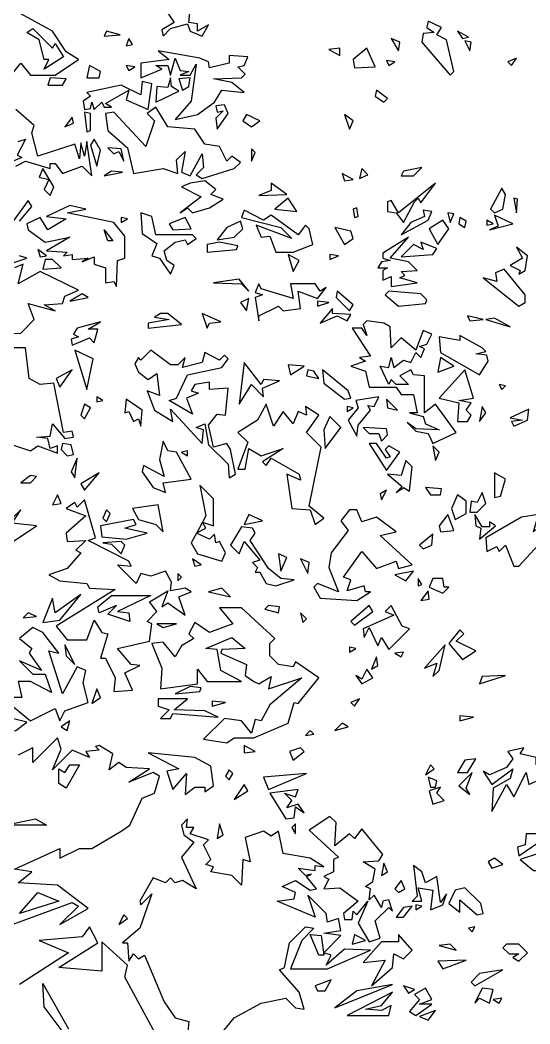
# Model space of a CAD drawing. Header units: millimetres. Extents: x -1920 to 1916, y -1858 to 1858.
# Drawn here: x -1439 to -1049, y -512 to 255 of the extents above; entities that cross this region are included whole.
import ezdxf

# ---------------------------------------------------------------- set-up
doc = ezdxf.new("R2010")
doc.units = ezdxf.units.MM
doc.layers.add('ALMOND-DRAW-PROFILE', color=7, linetype='Continuous', lineweight=25)

msp = doc.modelspace()

# ---------------------------------------------------------------- linework, layer by layer
at = {"layer": 'ALMOND-DRAW-PROFILE'}
for points in [[(-1329.18, 243.29), (-1323.55, 248.92), (-1310.41, 252.67), (-1308.53, 247.04), (-1299.14, 243.29), (-1294.45, 251.74), (-1302.9, 247.04), (-1302.9, 252.67), (-1309.47, 253.61), (-1307.59, 270.51), (-1314.16, 277.08), (-1326.37, 276.14), (-1328.24, 264.88), (-1320.73, 253.61), (-1330.12, 247.98)], [(-1109.53, 213.25), (-1106.71, 216.07), (-1112.34, 240.47), (-1119.85, 244.23), (-1116.1, 249.86), (-1126.43, 254.55), (-1127.36, 249.86), (-1121.73, 246.1), (-1130.18, 245.16), (-1131.12, 238.59)], [(-1420.23, 217.94), (-1416.48, 225.45), (-1420.23, 225.45), (-1423.99, 240.47), (-1433.38, 246.1), (-1428.68, 248.92), (-1413.66, 233.9), (-1411.79, 237.66), (-1405.22, 227.33)], [(-1374.24, 243.29), (-1362.04, 244.23), (-1372.36, 247.04)], [(-1100.14, 241.41), (-1095.45, 242.35), (-1103.9, 247.04)], [(-1357.34, 235.78), (-1352.65, 236.72), (-1355.46, 241.41)], [(-1148.95, 232.02), (-1148.01, 238.59), (-1154.59, 241.41)], [(-1094.51, 232.02), (-1093.57, 238.59), (-1098.26, 239.53)], [(-1319.79, 179.46), (-1302.9, 183.21), (-1289.76, 192.6), (-1284.12, 201.99), (-1267.23, 200.11), (-1276.62, 207.62), (-1290.7, 210.43), (-1269.11, 211.37), (-1266.29, 214.19), (-1271.92, 219.82), (-1267.23, 220.76), (-1264.41, 227.33), (-1278.49, 228.27), (-1278.49, 222.64), (-1293.51, 218.88), (-1294.45, 223.57), (-1301.02, 226.39), (-1332.94, 232.02), (-1324.49, 225.45), (-1346.08, 222.64), (-1346.08, 211.37), (-1330.12, 217.94), (-1334.81, 220.76), (-1325.43, 220.76), (-1323.55, 213.25), (-1319.79, 226.39), (-1316.04, 217), (-1309.47, 216.07), (-1316.04, 213.25), (-1308.53, 213.25), (-1303.84, 221.7), (-1307.59, 193.54)], [(-1194.01, 228.27), (-1194.01, 233.9), (-1202.46, 232.96)], [(-1182.75, 218.88), (-1166.79, 219.82), (-1173.36, 233.9), (-1183.69, 225.45)], [(-1156.46, 220.76), (-1151.77, 223.57), (-1158.34, 224.51)], [(-1062.59, 220.76), (-1058.84, 226.39), (-1065.41, 223.57)], [(-1387.38, 211.37), (-1377.99, 211.37), (-1377.05, 216.07), (-1385.5, 220.76)], [(-1355.46, 217), (-1350.77, 219.82), (-1357.34, 220.76)], [(-1417.42, 205.74), (-1406.15, 205.74), (-1403.34, 210.43), (-1415.54, 211.37)], [(-1389.26, 186.97), (-1384.56, 187.9), (-1383.63, 192.6), (-1381.75, 186.97), (-1376.12, 192.6), (-1374.24, 188.84), (-1368.61, 188.84), (-1373.3, 191.66), (-1355.46, 201.99), (-1357.34, 194.48), (-1340.45, 186.97), (-1337.63, 206.68), (-1345.14, 208.56), (-1346.08, 198.23), (-1361.1, 205.74), (-1387.38, 200.11), (-1384.56, 197.29), (-1390.2, 193.54)], [(-1334.81, 192.6), (-1316.98, 201.05), (-1322.61, 204.8), (-1323.55, 211.37), (-1325.43, 203.86), (-1333.88, 204.8)], [(-1314.16, 201.99), (-1309.47, 204.8), (-1308.53, 211.37), (-1316.98, 210.43)], [(-1160.22, 192.6), (-1157.4, 195.41), (-1165.85, 201.99), (-1166.79, 197.29)], [(-1387.38, 170.07), (-1384.56, 171.01), (-1384.56, 184.15), (-1389.26, 185.09)], [(-1299.14, 134.4), (-1274.74, 141.91), (-1270.04, 146.6), (-1276.62, 151.3), (-1280.37, 147.54), (-1286, 158.81), (-1297.27, 160.68), (-1304.78, 171.95), (-1325.43, 173.82), (-1334.81, 188.84), (-1341.38, 184.15), (-1335.75, 178.52), (-1342.32, 158.81), (-1366.73, 185.09), (-1373.3, 184.15), (-1371.42, 171.01), (-1356.4, 157.87), (-1351.71, 138.15), (-1329.18, 141.91), (-1317.92, 138.15), (-1318.86, 148.48), (-1312.29, 155.05), (-1315.1, 139.09), (-1308.53, 136.28), (-1299.14, 153.17), (-1298.2, 142.85), (-1303.84, 137.22)], [(-1287.88, 171.95), (-1279.43, 184.15), (-1282.25, 190.72), (-1288.82, 189.78), (-1287.88, 185.09), (-1283.19, 186.03), (-1288.82, 180.4)], [(-1404.28, 173.82), (-1397.71, 176.64), (-1398.64, 181.33)], [(-1261.6, 173.82), (-1255.03, 178.52), (-1265.35, 183.21), (-1268.17, 178.52)], [(-1186.5, 171.95), (-1183.69, 178.52), (-1190.26, 183.21)], [(-1379.87, 143.79), (-1377.05, 155.99), (-1381.75, 164.44), (-1384.56, 159.74)], [(-1359.22, 147.54), (-1361.1, 156.93), (-1371.42, 157.87), (-1366.73, 153.17), (-1362.97, 155.05)], [(-1261.6, 147.54), (-1258.78, 154.11), (-1261.6, 156.93)], [(-1415.54, 121.26), (-1412.72, 127.83), (-1421.17, 141.91), (-1423.99, 135.34), (-1416.48, 133.46), (-1420.23, 125.95)], [(-1374.24, 136.28), (-1360.16, 139.09), (-1368.61, 140.03)], [(-1178.99, 134.4), (-1172.42, 137.22), (-1177.11, 141.91)], [(-1147.08, 136.28), (-1137.69, 136.28), (-1131.12, 142.85), (-1145.2, 140.03)], [(-1316.04, 108.12), (-1310.41, 111.87), (-1306.65, 108.12), (-1293.51, 111.87), (-1283.19, 118.44), (-1292.57, 122.2), (-1288.82, 125.95), (-1297.27, 132.52), (-1308.53, 130.64), (-1315.1, 127.83), (-1300.08, 120.32)], [(-1255.96, 121.26), (-1234.37, 122.2), (-1246.58, 130.64), (-1246.58, 125.01)], [(-1190.26, 132.52), (-1183.69, 133.46), (-1192.13, 138.15)], [(-1145.2, 100.61), (-1136.75, 116.56), (-1133.93, 119.38), (-1132.06, 115.63), (-1120.79, 130.64), (-1148.95, 108.12), (-1154.59, 117.5), (-1157.4, 116.56), (-1157.4, 109.05), (-1150.83, 108.12)], [(-1075.74, 108.12), (-1069.17, 110.93), (-1067.29, 122.2), (-1070.1, 126.89), (-1078.55, 110.93)], [(-1243.76, 110.93), (-1226.86, 109.05), (-1233.44, 119.38)], [(-1058.84, 108.12), (-1057.9, 118.44), (-1060.72, 119.38)], [(-1364.85, 51.8), (-1363.91, 71.51), (-1358.28, 73.38), (-1358.28, 90.28), (-1366.73, 100.61), (-1402.4, 108.12), (-1388.32, 110.93), (-1400.52, 113.75), (-1418.36, 105.3), (-1403.34, 103.42), (-1417.42, 94.97), (-1423.05, 104.36), (-1433.38, 99.67), (-1432.44, 94.97), (-1419.3, 85.59), (-1400.52, 89.34), (-1418.36, 79.02), (-1402.4, 78.08), (-1405.22, 75.26), (-1398.64, 76.2), (-1398.64, 72.45), (-1386.44, 73.38), (-1391.13, 70.57), (-1381.75, 74.32), (-1381.75, 68.69), (-1373.3, 65.88), (-1373.3, 54.61), (-1366.73, 55.55)], [(-1323.55, 61.18), (-1320.73, 67.75), (-1326.37, 71.51), (-1328.24, 79.02), (-1319.79, 85.59), (-1312.29, 87.47), (-1310.41, 83.71), (-1303.84, 88.4), (-1306.65, 91.22), (-1334.81, 91.22), (-1337.63, 105.3), (-1346.08, 108.12), (-1345.14, 92.16), (-1333.88, 84.65), (-1337.63, 75.26), (-1332, 73.38)], [(-1242.82, 78.08), (-1229.68, 78.08), (-1214.66, 83.71), (-1217.48, 95.91), (-1220.29, 98.73), (-1225.93, 91.22), (-1246.58, 106.24), (-1252.21, 102.48), (-1267.23, 109.99), (-1269.11, 104.36), (-1239.07, 96.85), (-1230.62, 88.4), (-1257.84, 98.73), (-1254.09, 89.34), (-1247.52, 90.28)], [(-1182.75, 104.36), (-1179.93, 105.3), (-1180.87, 111.87), (-1183.69, 110.93)], [(-1147.08, 91.22), (-1126.43, 102.48), (-1123.61, 109.05), (-1130.18, 109.99), (-1129.24, 105.3), (-1139.57, 100.61)], [(-1109.53, 100.61), (-1106.71, 107.18), (-1111.41, 108.12)], [(-1361.1, 100.61), (-1356.4, 103.42), (-1361.1, 104.36)], [(-1321.67, 94.97), (-1307.59, 95.91), (-1312.29, 104.36), (-1324.49, 99.67)], [(-1287.88, 87.47), (-1274.74, 89.34), (-1268.17, 95.91), (-1270.04, 101.55), (-1280.37, 96.85)], [(-1118.92, 83.71), (-1110.47, 95.91), (-1115.16, 102.48), (-1125.49, 95.91)], [(-1098.26, 96.85), (-1097.33, 101.55), (-1102.02, 104.36), (-1102.96, 99.67)], [(-1081.37, 98.73), (-1076.67, 99.67), (-1081.37, 102.48)], [(-1079.49, 94.97), (-1061.66, 99.67), (-1075.74, 106.24), (-1072.92, 97.79)], [(-1371.42, 86.53), (-1374.24, 94.97), (-1367.67, 86.53)], [(-1190.26, 83.71), (-1183.69, 88.4), (-1185.56, 94.04), (-1197.77, 96.85)], [(-1295.39, 78.08), (-1272.86, 79.96), (-1271.92, 82.77), (-1286, 85.59), (-1295.39, 83.71)], [(-1154.59, 51.8), (-1134.87, 54.61), (-1148.01, 58.37), (-1144.26, 60.24), (-1147.08, 63.06), (-1134.87, 64), (-1141.44, 70.57), (-1155.52, 73.38), (-1141.44, 89.34), (-1161.16, 77.14), (-1161.16, 73.38), (-1155.52, 71.51), (-1162.1, 70.57), (-1164.91, 65.88), (-1157.4, 65.88), (-1161.16, 64), (-1161.16, 56.49), (-1154.59, 59.3)], [(-1147.08, 74.32), (-1122.67, 76.2), (-1119.85, 80.89), (-1132.06, 85.59), (-1130.18, 79.96), (-1137.69, 83.71)], [(-1423.05, 74.32), (-1418.36, 75.26), (-1424.93, 79.96)], [(-1056.96, 61.18), (-1052.27, 64), (-1050.39, 75.26), (-1058.84, 81.83), (-1054.15, 73.38), (-1063.53, 67.75), (-1056.02, 64)], [(-1421.17, 64.94), (-1407.09, 65.88), (-1413.66, 72.45), (-1419.3, 72.45)], [(-1229.68, 63.06), (-1224.99, 71.51), (-1233.44, 76.2)], [(-1201.52, 72.45), (-1194.95, 75.26), (-1201.52, 76.2)], [(-1056.96, 36.78), (-1052.27, 39.59), (-1052.27, 45.22), (-1068.23, 64.94), (-1074.8, 62.12), (-1073.86, 55.55), (-1084.18, 58.37)], [(-1263.47, 48.04), (-1270.98, 57.43), (-1290.7, 54.61), (-1269.11, 53.67)], [(-1400.52, 40.53), (-1386.44, 43.35), (-1391.13, 46.16)], [(-1255.96, 25.51), (-1255.96, 29.27), (-1240.94, 36.78), (-1237.19, 33.02), (-1224.05, 34.9), (-1225.93, 48.04), (-1210.91, 42.41), (-1204.34, 50.86), (-1209.03, 48.04), (-1212.78, 53.67), (-1231.56, 53.67), (-1229.68, 42.41), (-1254.09, 49.92), (-1255.96, 53.67), (-1258.78, 47.1), (-1253.15, 45.22), (-1258.78, 43.35)], [(-1186.5, 33.02), (-1183.69, 37.71), (-1195.89, 48.04), (-1196.83, 43.35)], [(-1148.95, 36.78), (-1128.3, 38.65), (-1127.36, 41.47), (-1132.06, 46.16), (-1156.46, 48.04), (-1159.28, 45.22)], [(-1265.35, 33.02), (-1263.47, 42.41), (-1270.04, 39.59)], [(-1210.91, 36.78), (-1202.46, 39.59), (-1210.91, 40.53)], [(-1340.45, 19.88), (-1315.1, 22.7), (-1325.43, 31.14), (-1331.06, 31.14), (-1335.75, 28.33), (-1324.49, 26.45), (-1340.45, 23.63)], [(-1295.39, 19.88), (-1293.51, 23.63), (-1285.06, 24.57), (-1299.14, 31.14)], [(-1209.03, 23.63), (-1195.89, 29.27), (-1188.38, 25.51), (-1185.56, 30.21), (-1199.64, 31.14), (-1199.64, 34.9)], [(-1398.64, 6.74), (-1385.5, 12.37), (-1381.75, 8.62), (-1378.93, 18.94), (-1386.44, 18.94), (-1377.05, 24.57), (-1394.89, 19.88), (-1397.71, 15.19), (-1393.95, 13.31), (-1399.58, 11.43)], [(-1122.67, -68.36), (-1104.84, -59.91), (-1120.79, -38.32), (-1129.24, -44.89), (-1129.24, -16.73), (-1137.69, -15.79), (-1139.57, -12.04), (-1148.01, -16.73), (-1141.44, -23.3), (-1150.83, -23.3), (-1154.59, -19.55), (-1156.46, -23.3), (-1163.03, -9.22), (-1156.46, -10.16), (-1154.59, -2.65), (-1152.71, -10.16), (-1145.2, -4.53), (-1139.57, -6.4), (-1135.81, 1.11), (-1132.06, -2.65), (-1129.24, 3.92), (-1133, 5.8), (-1127.36, 7.68), (-1123.61, 15.19), (-1130.18, 18), (-1135.81, 2.98), (-1147.08, 12.37), (-1154.59, 4.86), (-1155.52, 20.82), (-1160.22, 23.63), (-1173.36, 25.51), (-1176.18, 22.7), (-1173.36, 14.25), (-1177.11, 19.88), (-1184.62, 19.88), (-1170.54, -1.71), (-1178.99, -2.65), (-1174.3, -5.46), (-1185.56, -9.22), (-1174.3, -12.97), (-1171.48, -25.18), (-1150.83, -25.18), (-1147.08, -30.81), (-1137.69, -30.81), (-1134.87, -44.89), (-1140.51, -44.89), (-1130.18, -47.71), (-1128.3, -53.34), (-1117.98, -58.03), (-1135.81, -57.09), (-1142.38, -52.4), (-1135.81, -58.97), (-1126.43, -60.85)], [(-1094.51, 25.51), (-1084.18, 26.45), (-1096.39, 29.27)], [(-1082.31, 26.45), (-1063.53, 20.82), (-1075.74, 27.39)], [(-1087, -15.79), (-1080.43, -5.46), (-1081.37, -0.77), (-1089.82, 0.17), (-1082.31, 2.04), (-1085.12, 4.86), (-1102.02, 14.25), (-1102.02, 10.49), (-1117.98, 13.31), (-1117.04, 1.11)], [(-1387.38, -27.05), (-1382.69, -3.59), (-1396.77, 2.98)], [(-1278.49, -94.64), (-1273.8, -91.82), (-1277.55, -73.05), (-1280.37, -68.36), (-1290.7, -71.17), (-1294.45, -54.28), (-1287.88, -45.83), (-1281.31, -46.77), (-1279.43, -26.12), (-1293.51, -27.05), (-1293.51, -21.42), (-1304.78, -23.3), (-1307.59, -27.99), (-1301.96, -29.87), (-1311.35, -33.63), (-1306.65, -45.83), (-1324.49, -35.5), (-1318.86, -33.63), (-1310.41, -15.79), (-1284.12, -10.16), (-1279.43, -3.59), (-1282.25, -0.77), (-1286, -4.53), (-1297.27, 1.11), (-1299.14, -6.4), (-1314.16, -10.16), (-1312.29, -2.65), (-1317.92, -8.28), (-1323.55, -8.28), (-1338.57, 2.98), (-1346.08, -4.53), (-1347.96, -2.65), (-1350.77, -7.34), (-1347.96, -13.91), (-1340.45, -19.55), (-1333.88, -14.85), (-1332, -31.75), (-1341.38, -27.99), (-1335.75, -43.01), (-1321.67, -51.46), (-1323.55, -42.07), (-1299.14, -68.36), (-1298.2, -58.03), (-1303.84, -56.15), (-1297.27, -53.34), (-1294.45, -69.3), (-1279.43, -84.31)], [(-1270.98, -38.32), (-1261.6, -23.3), (-1252.21, -32.69), (-1253.15, -26.12), (-1240.01, -20.48), (-1252.21, -19.55), (-1254.09, -23.3), (-1267.23, -6.4)], [(-1118.92, -13.91), (-1106.71, -9.22), (-1117.04, -2.65)], [(-1408.03, -25.18), (-1398.64, -12.04), (-1410.85, -18.61)], [(-1231.56, -15.79), (-1221.23, -9.22), (-1233.44, -8.28)], [(-1219.36, -16.73), (-1209.97, -18.61), (-1213.72, -12.97), (-1218.42, -12.04)], [(-1190.26, -34.56), (-1185.56, -33.63), (-1187.44, -27.99), (-1207.15, -12.04), (-1206.21, -22.36)], [(-1103.9, -51.46), (-1096.39, -51.46), (-1093.57, -46.77), (-1097.33, -43.01), (-1093.57, -37.38), (-1102.96, -35.5), (-1091.69, -33.63), (-1098.26, -12.04), (-1117.98, -33.63), (-1102.96, -37.38)], [(-1070.1, -27.05), (-1067.29, -24.24), (-1071.98, -23.3)], [(-1389.26, -49.58), (-1384.56, -41.14), (-1389.26, -38.32), (-1392.07, -46.77)], [(-1379.87, -36.44), (-1375.18, -35.5), (-1379.87, -32.69)], [(-1346.08, -55.22), (-1345.14, -43.01), (-1357.34, -34.56), (-1358.28, -44.89), (-1355.46, -43.95), (-1351.71, -51.46), (-1347.96, -49.58)], [(-1212.78, -130.31), (-1206.21, -125.62), (-1217.48, -116.23), (-1208.09, -71.17), (-1219.36, -59.91), (-1209.97, -46.77), (-1220.29, -40.2), (-1219.36, -46.77), (-1225.93, -43.95), (-1229.68, -53.34), (-1237.19, -43.95), (-1244.7, -55.22), (-1250.33, -38.32), (-1256.9, -50.52), (-1271.92, -59.91), (-1264.41, -67.42), (-1271.92, -88.07), (-1266.29, -88.07), (-1263.47, -72.11), (-1254.09, -77.74), (-1237.19, -72.11), (-1253.15, -82.44), (-1250.33, -85.25), (-1246.58, -79.62), (-1224.99, -91.82), (-1224.05, -96.52), (-1234.37, -91.82), (-1230.62, -118.11), (-1216.54, -119.05)], [(-1180.87, -62.72), (-1179.93, -54.28), (-1170.54, -43.01), (-1172.42, -39.26), (-1167.73, -40.2), (-1163.97, -32.69), (-1181.81, -35.5), (-1179.93, -41.14), (-1187.44, -50.52)], [(-1157.4, -41.14), (-1149.89, -43.01), (-1158.34, -34.56)], [(-1188.38, -43.95), (-1183.69, -41.14), (-1188.38, -40.2)], [(-1087, -51.46), (-1082.31, -44.89), (-1085.12, -40.2)], [(-1060.72, -55.22), (-1050.39, -50.52), (-1049.45, -42.07), (-1063.53, -48.64), (-1054.15, -50.52), (-1062.59, -51.46)], [(-1205.27, -72.11), (-1193.07, -56.15), (-1201.52, -47.71), (-1206.21, -58.03)], [(-1162.1, -66.48), (-1157.4, -61.79), (-1158.34, -57.09), (-1176.18, -56.15), (-1171.48, -60.85), (-1163.97, -60.85)], [(-1402.4, -77.74), (-1397.71, -76.81), (-1399.58, -69.3), (-1406.15, -68.36), (-1407.09, -73.05)], [(-1327.3, -105.9), (-1329.18, -98.39), (-1307.59, -95.58), (-1318.86, -74.93), (-1325.43, -73.99), (-1329.18, -66.48), (-1332, -80.56), (-1328.24, -93.7), (-1344.2, -85.25), (-1345.14, -89.95), (-1336.69, -102.15)], [(-1158.34, -89.01), (-1148.01, -74.93), (-1156.46, -70.23), (-1159.28, -73.05), (-1155.52, -78.68), (-1158.34, -79.62), (-1165.85, -68.36), (-1171.48, -68.36)], [(-1310.41, -77.74), (-1310.41, -73.99), (-1315.1, -74.93)], [(-1120.79, -81.5), (-1117.98, -74.93), (-1122.67, -70.23)], [(-1396.77, -94.64), (-1394.89, -79.62), (-1399.58, -89.95)], [(-1150.83, -105.9), (-1145.2, -102.15), (-1140.51, -104.97), (-1138.63, -86.19), (-1143.32, -81.5), (-1147.08, -92.76), (-1157.4, -91.82), (-1146.14, -101.21)], [(-1389.26, -104.03), (-1377.99, -90.89), (-1392.07, -99.33)], [(-1075.74, -109.66), (-1071.04, -108.72), (-1067.29, -95.58), (-1075.74, -90.89)], [(-1438.07, -98.39), (-1430.56, -98.39), (-1425.87, -93.7), (-1430.56, -92.76)], [(-1298.93, -128.51), (-1290.7, -131.25), (-1290.7, -110.6), (-1301.02, -100.27), (-1296.33, -123.74)], [(-1162.1, -111.54), (-1158.34, -104.03), (-1163.03, -106.84)], [(-1124.55, -107.78), (-1117.04, -107.78), (-1116.1, -103.09), (-1128.3, -102.15)], [(-1094.51, -120.92), (-1088.88, -120.92), (-1082.31, -114.35), (-1085.12, -105.9), (-1088.88, -113.41), (-1093.57, -112.48)], [(-1366.73, -257.97), (-1352.65, -257.03), (-1358.28, -243.89), (-1347.02, -238.26), (-1353.59, -237.32), (-1363.91, -225.12), (-1339.51, -219.49), (-1337.63, -206.34), (-1341.38, -204.47), (-1333.88, -196.96), (-1339.51, -189.45), (-1325.43, -181), (-1330.12, -193.2), (-1325.43, -190.39), (-1312.29, -199.77), (-1316.98, -185.69), (-1307.59, -181.94), (-1312.29, -179.12), (-1323.55, -181), (-1322.61, -174.43), (-1327.3, -165.98), (-1338.57, -169.74), (-1346.08, -167.86), (-1349.83, -175.37), (-1363.91, -161.29), (-1353.59, -162.23), (-1355.46, -158.47), (-1386.44, -142.51), (-1380.81, -140.64), (-1389.26, -111.54), (-1394.89, -117.17), (-1396.77, -113.41), (-1403.34, -118.11), (-1388.32, -123.74), (-1403.34, -136.88), (-1402.4, -143.45), (-1388.32, -142.51), (-1395.83, -150.02), (-1392.07, -151.9), (-1402.4, -164.1), (-1416.48, -168.8), (-1408.03, -173.49), (-1387.38, -175.37), (-1385.5, -179.12), (-1365.79, -180.06), (-1410.85, -208.22), (-1402.4, -218.55), (-1387.38, -218.55), (-1381.75, -203.53), (-1376.12, -212.91), (-1371.42, -213.85), (-1377.05, -232.63), (-1373.3, -232.63), (-1365.79, -247.65)], [(-1413.66, -115.29), (-1407.09, -114.35), (-1409.91, -107.78)], [(-1105.77, -126.56), (-1097.33, -121.86), (-1097.33, -112.48), (-1103.9, -107.78), (-1108.59, -118.11)], [(-1372.36, -128.43), (-1369.55, -121.86), (-1372.36, -119.05), (-1375.18, -125.62)], [(-1329.18, -135.94), (-1332.94, -115.29), (-1352.65, -118.11), (-1347.96, -126.56), (-1334.81, -130.31)], [(-1267.23, -130.31), (-1253.15, -127.49), (-1263.47, -122.8)], [(-1180.87, -188.51), (-1170.54, -181.94), (-1174.3, -181.94), (-1175.24, -177.24), (-1188.38, -181), (-1185.56, -172.55), (-1191.19, -170.67), (-1177.11, -150.96), (-1165.85, -164.1), (-1150.83, -158.47), (-1148.95, -164.1), (-1138.63, -161.29), (-1163.03, -138.76), (-1150.83, -135.94), (-1165.85, -124.68), (-1177.11, -128.43), (-1180.87, -119.05), (-1186.5, -119.05), (-1193.07, -127.49), (-1187.44, -135), (-1200.58, -151.9), (-1202.46, -163.16), (-1194.95, -181.94), (-1210.91, -175.37), (-1213.72, -178.18), (-1209.03, -186.63)], [(-1117.04, -135.94), (-1106.71, -135), (-1111.41, -122.8), (-1117.98, -131.25)], [(-1087, -141.57), (-1074.8, -131.25), (-1079.49, -128.43), (-1079.49, -132.19), (-1085.12, -132.19), (-1090.75, -122.8), (-1089.82, -131.25), (-1086.06, -133.13)], [(-1060.72, -162.23), (-1056.96, -162.23), (-1036.31, -139.7), (-1036.31, -145.33), (-1014.72, -131.25), (-1027.86, -127.49), (-1020.35, -121.86), (-1025.05, -117.17), (-1045.7, -135.94), (-1041.94, -122.8), (-1055.08, -124.68), (-1082.31, -140.64), (-1081.37, -150.96), (-1073.86, -147.21), (-1071.98, -150.96), (-1067.29, -146.27)], [(-1357.34, -141.57), (-1341.38, -136.88), (-1358.28, -133.13), (-1349.83, -130.31), (-1351.71, -126.56), (-1377.05, -131.25), (-1376.12, -139.7)], [(-1303.37, -136.65), (-1296.33, -133.13), (-1299.01, -128.66)], [(-1303.56, -137.01), (-1307.59, -144.39), (-1302.9, -152.84), (-1284.12, -158.47), (-1281.31, -151.9), (-1286, -143.45), (-1288.82, -144.39), (-1289.76, -137.82), (-1293.51, -141.57)], [(-1242.82, -177.24), (-1228.74, -172.55), (-1239.07, -171.61), (-1248.45, -164.1), (-1262.53, -142.51), (-1258.78, -136.88), (-1260.66, -133.13), (-1269.11, -132.19), (-1277.55, -146.27), (-1270.98, -152.84), (-1267.23, -143.45), (-1255.03, -157.53), (-1260.66, -159.41), (-1256.9, -163.16), (-1258.78, -166.92), (-1255.03, -166.92), (-1250.33, -175.37)], [(-1130.18, -149.08), (-1123.61, -146.27), (-1122.67, -137.82), (-1133, -146.27)], [(-1361.1, -152.84), (-1358.28, -146.27), (-1361.1, -143.45), (-1375.18, -144.39), (-1368.61, -145.33)], [(-1239.07, -165.98), (-1234.37, -155.65), (-1240.94, -152.84)], [(-1304.78, -162.23), (-1300.08, -161.29), (-1306.65, -156.59)], [(-1218.42, -167.86), (-1217.48, -159.41), (-1224.05, -156.59)], [(-1317.92, -173.49), (-1315.1, -170.67), (-1317.92, -167.86)], [(-1143.32, -173.49), (-1137.69, -165.98), (-1151.77, -168.8)], [(-1133.93, -177.24), (-1131.12, -176.31), (-1133.93, -171.61)], [(-1115.16, -182.88), (-1110.47, -178.18), (-1114.22, -178.18), (-1115.16, -171.61), (-1122.67, -171.61), (-1125.49, -178.18)], [(-1421.17, -205.41), (-1408.03, -203.53), (-1392.07, -183.82), (-1411.79, -197.9), (-1413.66, -186.63)], [(-1294.45, -181.94), (-1277.55, -185.69), (-1284.12, -179.12)], [(-1132.06, -188.51), (-1125.49, -187.57), (-1126.43, -181)], [(-1354.53, -204.47), (-1371.42, -198.83), (-1364.85, -192.26), (-1377.99, -197.9), (-1378.93, -193.2), (-1368.61, -184.75), (-1338.57, -184.75), (-1363.91, -196.96), (-1355.46, -197.9)], [(-1436.19, -201.65), (-1425.87, -200.71), (-1432.44, -197.9)], [(-1280.37, -297.4), (-1274.74, -293.64), (-1259.72, -293.64), (-1233.44, -282.38), (-1228.74, -266.42), (-1225.93, -267.36), (-1209.97, -247.65), (-1227.8, -235.44), (-1229.68, -239.2), (-1240.94, -237.32), (-1247.52, -230.75), (-1247.52, -221.36), (-1243.76, -217.61), (-1269.11, -194.14), (-1286, -194.14), (-1275.68, -206.34), (-1293.51, -212.91), (-1304.78, -205.41), (-1309.47, -213.85), (-1305.71, -217.61), (-1315.1, -223.24), (-1319.79, -231.69), (-1329.18, -220.42), (-1337.63, -221.36), (-1330.12, -240.14), (-1331.06, -256.09), (-1302.9, -252.34), (-1302.9, -241.08), (-1295.39, -250.46), (-1269.11, -250.46), (-1285.06, -242.01), (-1287.88, -226.06), (-1296.33, -225.12), (-1276.62, -216.67), (-1266.29, -225.12), (-1284.12, -226.06), (-1285.06, -228.87), (-1265.35, -237.32), (-1266.29, -245.77), (-1259.72, -250.46), (-1255.96, -252.34), (-1246.58, -246.71), (-1248.45, -256.09), (-1223.11, -247.65), (-1247.52, -268.3), (-1254.09, -280.5), (-1258.78, -279.56), (-1261.6, -289.89), (-1269.11, -280.5), (-1282.25, -278.62), (-1298.2, -294.58)], [(-1251.27, -195.08), (-1240.94, -197.9), (-1240.01, -193.2), (-1248.45, -192.26)], [(-1222.17, -205.41), (-1219.36, -202.59), (-1224.05, -197.9)], [(-1182.75, -207.28), (-1168.67, -196.96), (-1171.48, -192.26), (-1185.56, -204.47)], [(-1156.46, -226.06), (-1140.51, -210.1), (-1146.14, -208.22), (-1154.59, -192.26), (-1159.28, -196.96), (-1152.71, -199.77), (-1176.18, -210.1), (-1175.24, -216.67), (-1171.48, -209.16), (-1164.91, -223.24), (-1162.1, -216.67)], [(-1329.18, -209.16), (-1318.86, -206.34), (-1333.88, -206.34)], [(-1430.56, -280.5), (-1411.79, -271.11), (-1408.03, -280.5), (-1404.28, -272.99), (-1386.44, -266.42), (-1390.2, -251.4), (-1388.32, -242.01), (-1394.89, -239.2), (-1406.15, -259.85), (-1416.48, -227), (-1408.97, -228.87), (-1421.17, -212.91), (-1428.68, -209.16), (-1439.01, -217.61), (-1429.62, -225.12), (-1431.5, -228.87), (-1422.11, -242.01), (-1439.01, -234.5), (-1428.68, -244.83), (-1419.3, -244.83), (-1414.6, -258.91), (-1430.56, -250.46), (-1439.95, -250.46), (-1437.13, -262.67), (-1452.15, -262.67)], [(-1100.14, -233.57), (-1089.82, -227), (-1104.84, -219.49), (-1099.2, -213.85), (-1102.02, -211.04), (-1110.47, -221.36)], [(-1396.77, -237.32), (-1404.28, -222.3), (-1403.34, -230.75)], [(-1122.67, -246.71), (-1117.98, -242.01), (-1113.28, -222.3), (-1129.24, -240.14), (-1119.85, -236.38)], [(-1186.5, -227.93), (-1181.81, -225.12), (-1186.5, -224.18)], [(-1147.08, -231.69), (-1145.2, -227.93), (-1151.77, -228.87)], [(-1169.6, -241.08), (-1164.91, -238.26), (-1165.85, -231.69)], [(-1177.11, -252.34), (-1168.67, -247.65), (-1173.36, -241.08), (-1177.11, -248.58), (-1181.81, -245.77)], [(-1087, -252.34), (-1067.29, -245.77), (-1085.12, -246.71)], [(-1383.63, -267.36), (-1377.05, -262.67), (-1379.87, -256.09)], [(-1319.79, -259.85), (-1301.02, -257.97), (-1300.08, -255.16), (-1308.53, -254.22)], [(-1331.06, -278.62), (-1323.55, -278.62), (-1321.67, -274.87), (-1286.94, -277.68), (-1297.27, -272.99), (-1320.73, -272.05), (-1310.41, -263.6), (-1332.94, -263.6), (-1332.94, -269.24), (-1324.49, -272.05)], [(-1291.63, -269.24), (-1281.31, -266.42), (-1291.63, -265.48)], [(-1182.75, -269.24), (-1178.99, -263.6), (-1185.56, -266.42)], [(-1454.97, -289.89), (-1441.82, -288.01), (-1433.38, -281.44), (-1453.09, -276.75)], [(-1402.4, -288.01), (-1400.52, -280.5), (-1407.09, -285.19)], [(-1197.77, -288.01), (-1187.44, -285.19), (-1192.13, -282.38)], [(-1102.02, -280.5), (-1091.69, -277.68), (-1102.02, -276.75)], [(-1220.29, -291.76), (-1213.72, -290.83), (-1216.54, -288.01)], [(-1267.23, -304.91), (-1258.78, -303.97), (-1267.23, -299.27)], [(-1312.29, -336.82), (-1304.78, -331.19), (-1297.27, -331.19), (-1297.27, -334.94), (-1290.7, -330.25), (-1292.57, -315.23), (-1304.78, -308.66), (-1340.45, -304.91), (-1316.98, -317.11), (-1326.37, -318.99), (-1321.67, -333.07), (-1311.35, -320.86)], [(-1229.68, -310.54), (-1221.23, -303.97), (-1224.05, -301.15), (-1232.5, -303.97)], [(-1077.61, -349.96), (-1066.35, -329.31), (-1060.72, -338.7), (-1051.33, -319.93), (-1049.45, -329.31), (-1035.37, -322.74), (-1038.19, -312.42), (-1043.82, -314.29), (-1043.82, -308.66), (-1056.02, -305.84), (-1053.21, -301.15), (-1065.41, -303.97), (-1061.66, -309.6), (-1066.35, -316.17), (-1079.49, -321.8), (-1084.18, -318.99), (-1077.61, -329.31), (-1061.66, -317.11), (-1063.53, -324.62), (-1076.67, -332.13)], [(-1403.34, -332.13), (-1408.97, -328.37), (-1408.97, -317.11), (-1404.28, -319.93), (-1400.52, -314.29), (-1393.01, -314.29)], [(-1128.3, -321.8), (-1121.73, -317.11), (-1124.55, -314.29)], [(-1103.9, -319.93), (-1096.39, -319.93), (-1089.82, -309.6), (-1098.26, -310.54)], [(-1278.49, -325.56), (-1275.68, -320.86), (-1278.49, -318.05), (-1281.31, -322.74)], [(-1248.45, -333.07), (-1219.36, -320.86), (-1252.21, -323.68)], [(-1094.51, -336.82), (-1097.33, -332.13), (-1092.63, -319.93), (-1102.96, -330.25)], [(-1274.74, -340.58), (-1264.41, -334.01), (-1267.23, -329.31)], [(-1124.55, -331.19), (-1120.79, -331.19), (-1119.85, -326.5), (-1126.43, -323.68)], [(-1235.31, -355.6), (-1228.74, -354.66), (-1227.8, -346.21), (-1221.23, -350.9), (-1225.93, -344.33), (-1234.37, -347.15), (-1230.62, -341.52), (-1236.25, -335.88), (-1227.8, -338.7), (-1225.93, -333.07), (-1247.52, -335.88)], [(-1122.67, -344.33), (-1114.22, -341.52), (-1119.85, -335.88), (-1117.04, -331.19), (-1125.49, -334.01)], [(-1450.27, -360.29), (-1426.81, -355.6), (-1418.36, -360.29)], [(-1287.88, -370.61), (-1283.19, -367.8), (-1286, -359.35)], [(-1227.8, -366.86), (-1227.8, -359.35), (-1230.62, -362.17)], [(-1171.48, -449.46), (-1163.03, -446.65), (-1166.79, -433.51), (-1156.46, -423.18), (-1153.65, -426), (-1156.46, -417.55), (-1161.16, -418.49), (-1162.1, -423.18), (-1167.73, -413.79), (-1171.48, -417.55), (-1170.54, -409.1), (-1174.3, -407.22), (-1168.67, -403.47), (-1166.79, -394.08), (-1176.18, -388.45), (-1163.97, -387.51), (-1161.16, -382.82), (-1177.11, -363.1), (-1182.75, -370.61), (-1186.5, -366.86), (-1197.77, -376.25), (-1196.83, -358.41), (-1201.52, -353.72), (-1217.48, -364.04), (-1194.95, -384.69), (-1198.7, -386.57), (-1198.7, -395.96), (-1206.21, -399.71), (-1202.46, -401.59), (-1206.21, -409.1), (-1194.01, -408.16), (-1179.93, -418.49), (-1191.19, -427.87), (-1190.26, -432.57), (-1184.62, -432.57), (-1183.69, -426), (-1180.87, -428.81), (-1172.42, -418.49), (-1179.93, -435.38)], [(-1056.96, -383.76), (-1039.13, -371.55), (-1043.82, -366.86), (-1051.33, -366.86), (-1052.27, -375.31), (-1057.9, -377.19)], [(-1045.7, -395.02), (-1032.56, -395.02), (-1029.74, -390.33), (-1041.94, -381.88), (-1056.02, -386.57)], [(-1162.1, -398.77), (-1157.4, -395.96), (-1160.22, -389.39)], [(-1124.55, -425.06), (-1115.16, -421.3), (-1112.34, -412.86), (-1117.04, -419.43), (-1119.85, -399.71), (-1128.3, -404.41), (-1131.12, -395.96), (-1137.69, -391.27), (-1134.87, -414.73), (-1138.63, -418.49), (-1131.12, -418.49), (-1133.93, -408.16), (-1122.67, -410.04)], [(-1077.61, -393.14), (-1069.17, -390.33), (-1075.74, -385.63), (-1080.43, -388.45)], [(-1148.95, -411.92), (-1144.26, -409.1), (-1147.08, -402.53), (-1151.77, -409.1)], [(-1439.01, -427.87), (-1424.93, -411.92), (-1408.97, -418.49)], [(-1088.88, -428.81), (-1084.18, -427.87), (-1086.06, -420.36), (-1098.26, -408.16), (-1105.77, -410.04), (-1110.47, -420.36), (-1102.02, -426.94), (-1102.02, -417.55)], [(-1150.83, -430.69), (-1145.2, -430.69), (-1138.63, -422.24), (-1145.2, -423.18)], [(-1135.81, -425.06), (-1131.12, -422.24), (-1135.81, -421.3)], [(-1362.97, -436.32), (-1356.4, -431.63), (-1359.22, -428.81)], [(-1209.97, -459.79), (-1216.54, -443.83), (-1208.09, -444.77), (-1206.21, -459.79)], [(-1184.62, -451.34), (-1174.3, -448.53), (-1182.75, -443.83)], [(-1169.6, -483.26), (-1153.65, -469.18), (-1152.71, -458.85), (-1145.2, -462.61), (-1138.63, -456.03), (-1148.95, -443.83), (-1148.95, -449.46), (-1162.1, -449.46), (-1176.18, -465.42), (-1159.28, -463.54)], [(-1092.63, -441.95), (-1090.75, -438.2), (-1095.45, -439.14)], [(-1117.98, -452.28), (-1104.84, -456.03), (-1109.53, -451.34)], [(-1056.96, -464.48), (-1050.39, -457.91), (-1056.96, -451.34), (-1066.35, -451.34), (-1069.17, -454.16), (-1064.47, -458.85), (-1056.96, -458.85), (-1061.66, -461.67)], [(-1115.16, -470.12), (-1097.33, -463.54), (-1118.92, -464.48)], [(-1090.75, -483.26), (-1069.17, -471.05), (-1087, -473.87), (-1093.57, -480.44)], [(-1210.91, -487.01), (-1205.27, -487.01), (-1200.58, -478.56), (-1212.78, -483.26)], [(-1197.77, -500.15), (-1153.65, -482.32), (-1180.87, -487.01)], [(-1141.44, -488.89), (-1136.75, -486.07), (-1145.2, -483.26)], [(-1188.38, -505.79), (-1156.46, -505.79), (-1154.59, -498.28), (-1162.1, -502.03), (-1174.3, -501.09), (-1162.1, -498.28), (-1153.65, -487.95)], [(-1135.81, -505.79), (-1123.61, -497.34), (-1133, -497.34), (-1123.61, -493.58), (-1128.3, -485.13), (-1136.75, -489.83), (-1133, -493.58), (-1140.51, -502.97)], [(-1090.75, -496.4), (-1087, -492.64), (-1079.49, -496.4), (-1076.67, -486.07), (-1085.12, -485.13)], [(-1071.98, -496.4), (-1070.1, -492.64), (-1076.67, -493.58)], [(-1126.43, -509.54), (-1120.79, -502.03), (-1133, -506.72)]]:
    msp.add_lwpolyline(points, close=True, dxfattribs=at)
for points in [[(-1453.09, 203.86), (-1438.07, 222.64), (-1430.56, 213.25), (-1411.79, 213.25), (-1393.95, 225.45), (-1403.34, 231.08), (-1413.66, 247.04), (-1438.07, 260.18)], [(-1441.82, 143.79), (-1434.31, 147.54), (-1415.54, 141.91), (-1415.54, 145.66), (-1411.79, 145.66), (-1406.15, 138.15), (-1391.13, 143.79), (-1383.63, 136.28), (-1387.38, 162.56), (-1389.26, 151.3), (-1392.07, 161.62), (-1393.01, 149.42), (-1396.77, 160.68), (-1424.93, 151.3), (-1429.62, 169.13), (-1427.74, 174.76), (-1441.82, 186.97)], [(-1439.95, 162.56), (-1434.31, 164.44), (-1440.89, 152.23), (-1437.13, 150.36), (-1443.7, 147.54)], [(-1439.01, 101.55), (-1429.62, 112.81), (-1432.44, 117.5), (-1447.46, 96.85)], [(-1453.09, 66.81), (-1433.38, 73.38), (-1439.01, 75.26)], [(-1465.29, 15.19), (-1438.07, 16.12), (-1427.74, 26.45), (-1432.44, 38.65), (-1411.79, 33.02), (-1420.23, 37.71), (-1406.15, 38.65), (-1404.28, 44.29), (-1393.95, 48.98), (-1423.05, 63.06), (-1439.95, 53.67), (-1436.19, 68.69), (-1442.76, 65.88)], [(-1447.46, -68.36), (-1430.56, -73.99), (-1424.93, -70.23), (-1409.91, -75.87), (-1409.91, -70.23), (-1415.54, -72.11), (-1417.42, -64.6), (-1425.87, -63.66), (-1415.54, -62.72), (-1413.66, -53.34), (-1404.28, -64.6), (-1397.71, -63.66), (-1398.64, -58.97), (-1405.22, -59.91), (-1412.72, -22.36), (-1423.05, -23.3), (-1431.5, -18.61), (-1434.31, 4.86), (-1443.7, 4.86)], [(-1454.03, -150.02), (-1425.87, -131.25), (-1444.64, -129.37), (-1438.07, -119.05), (-1443.7, -124.68)], [(-1449.33, -438.2), (-1398.64, -419.43), (-1393.95, -422.24), (-1408.03, -436.32), (-1386.44, -424.12), (-1409.91, -406.28), (-1439.95, -404.41), (-1429.62, -395.96), (-1442.76, -394.08), (-1408.03, -378.12), (-1408.03, -385.63), (-1393.01, -378.12), (-1383.63, -378.12), (-1361.1, -364.98), (-1354.53, -360.29), (-1345.14, -339.64), (-1335.75, -335.88), (-1332, -322.74), (-1336.69, -319.93), (-1355.46, -327.43), (-1339.51, -317.11), (-1357.34, -316.17), (-1362.97, -312.42), (-1370.48, -318.05), (-1367.67, -305.84), (-1377.99, -299.27), (-1380.81, -300.21), (-1377.99, -303.03), (-1388.32, -303.97), (-1385.5, -308.66), (-1398.64, -303.03), (-1413.66, -318.05), (-1407.09, -302.09), (-1409.91, -293.64), (-1428.68, -312.42), (-1428.68, -301.15), (-1439.95, -306.78)], [(-1291.63, -528.31), (-1274.74, -507.66), (-1254.09, -496.4), (-1235.31, -492.64), (-1227.8, -500.15), (-1221.23, -501.09), (-1224.99, -487.95), (-1240.01, -471.05), (-1236.25, -469.18), (-1232.5, -450.4), (-1220.29, -438.2), (-1213.72, -439.14), (-1223.11, -448.53), (-1231.56, -470.12), (-1203.4, -470.12), (-1170.54, -456.03), (-1190.26, -455.1), (-1204.34, -467.3), (-1200.58, -459.79), (-1206.21, -457.91), (-1193.07, -444.77), (-1206.21, -442.89), (-1193.07, -441.02), (-1194.95, -431.63), (-1203.4, -434.45), (-1204.34, -427.87), (-1218.42, -413.79), (-1212.78, -430.69), (-1241.88, -418.49), (-1228.74, -416.61), (-1227.8, -411.92), (-1238.13, -407.22), (-1227.8, -402.53), (-1216.54, -410.04), (-1211.85, -409.1), (-1219.36, -399.71), (-1215.6, -397.84), (-1220.29, -398.77), (-1225.93, -393.14), (-1212.78, -395.02), (-1212.78, -391.27), (-1206.21, -392.2), (-1216.54, -385.63), (-1237.19, -381.88), (-1240.94, -364.98), (-1246.58, -368.74), (-1252.21, -364.98), (-1266.29, -369.68), (-1262.53, -388.45), (-1268.17, -386.57), (-1269.11, -406.28), (-1276.62, -398.77), (-1292.57, -395.96), (-1290.7, -392.2), (-1296.33, -390.33), (-1292.57, -386.57), (-1298.2, -375.31), (-1294.45, -371.55), (-1308.53, -366.86), (-1305.71, -362.17), (-1311.35, -362.17), (-1310.41, -355.6), (-1315.1, -360.29), (-1313.22, -367.8), (-1305.71, -373.43), (-1315.1, -384.69), (-1303.84, -409.1), (-1314.16, -402.53), (-1319.79, -404.41), (-1323.55, -400.65), (-1327.3, -404.41), (-1336.69, -400.65), (-1347.02, -418.49), (-1346.08, -421.3), (-1337.63, -412.86), (-1347.02, -439.14), (-1360.16, -450.4), (-1356.4, -450.4), (-1355.46, -464.48), (-1351.71, -458.85), (-1347.96, -462.61), (-1343.26, -459.79), (-1328.24, -495.46), (-1319.79, -507.66), (-1309.47, -510.48), (-1310.41, -520.8)], [(-1332, -525.5), (-1358.28, -476.69), (-1356.4, -467.3), (-1376.12, -449.46), (-1376.12, -471.99), (-1408.97, -469.18), (-1378.93, -450.4), (-1385.5, -438.2), (-1391.13, -445.71), (-1423.99, -448.53), (-1401.46, -457.91), (-1439.01, -482.32)], [(-1403.34, -521.74), (-1420.23, -499.21), (-1421.17, -481.38), (-1401.46, -516.11)]]:
    msp.add_lwpolyline(points, dxfattribs=at)

doc.saveas('drawing.dxf')
